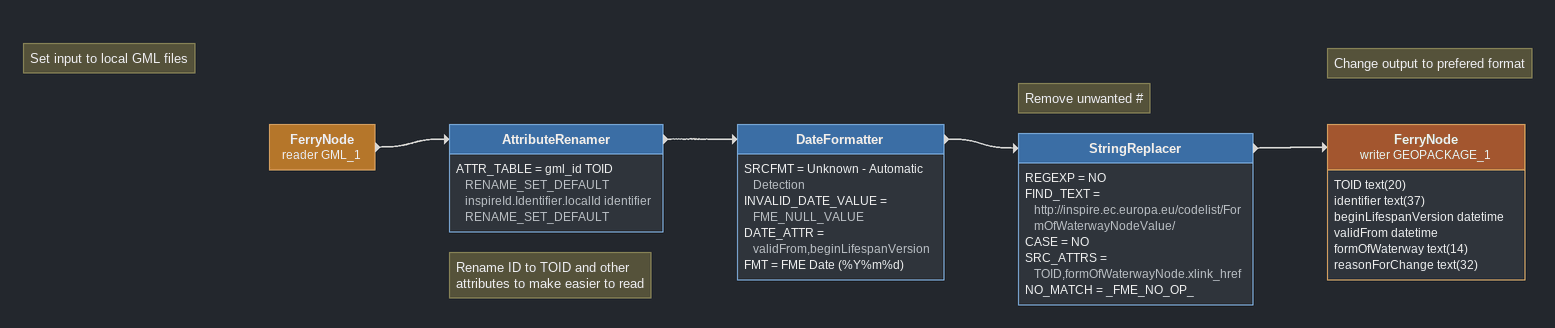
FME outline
Note: Set input to local GML files
FerryNode (reader GML_1)
    -> AttributeRenamer
Note: Rename ID to TOID and other attributes to make easier to read
AttributeRenamer
    ATTR_TABLE = gml_id TOID RENAME_SET_DEFAULT  inspireId.Identifier.localId identifier RENAME_SET_DEFAULT
    -> DateFormatter
DateFormatter
    SRCFMT = Unknown - Automatic Detection
    INVALID_DATE_VALUE = FME_NULL_VALUE
    DATE_ATTR = validFrom,beginLifespanVersion
    FMT = FME Date (%Y%m%d)
    -> StringReplacer
Note: Remove unwanted #
StringReplacer
    REGEXP = NO
    FIND_TEXT = http://inspire.ec.europa.eu/codelist/FormOfWaterwayNodeValue/
    CASE = NO
    SRC_ATTRS = TOID,formOfWaterwayNode.xlink_href
    NO_MATCH = _FME_NO_OP_
    -> FerryNode (writer GEOPACKAGE_1)
Note: Change output to prefered format
FerryNode (writer GEOPACKAGE_1)
    attributes: TOID text(20), identifier text(37), beginLifespanVersion datetime, validFrom datetime, formOfWaterway text(14), reasonForChange text(32)
